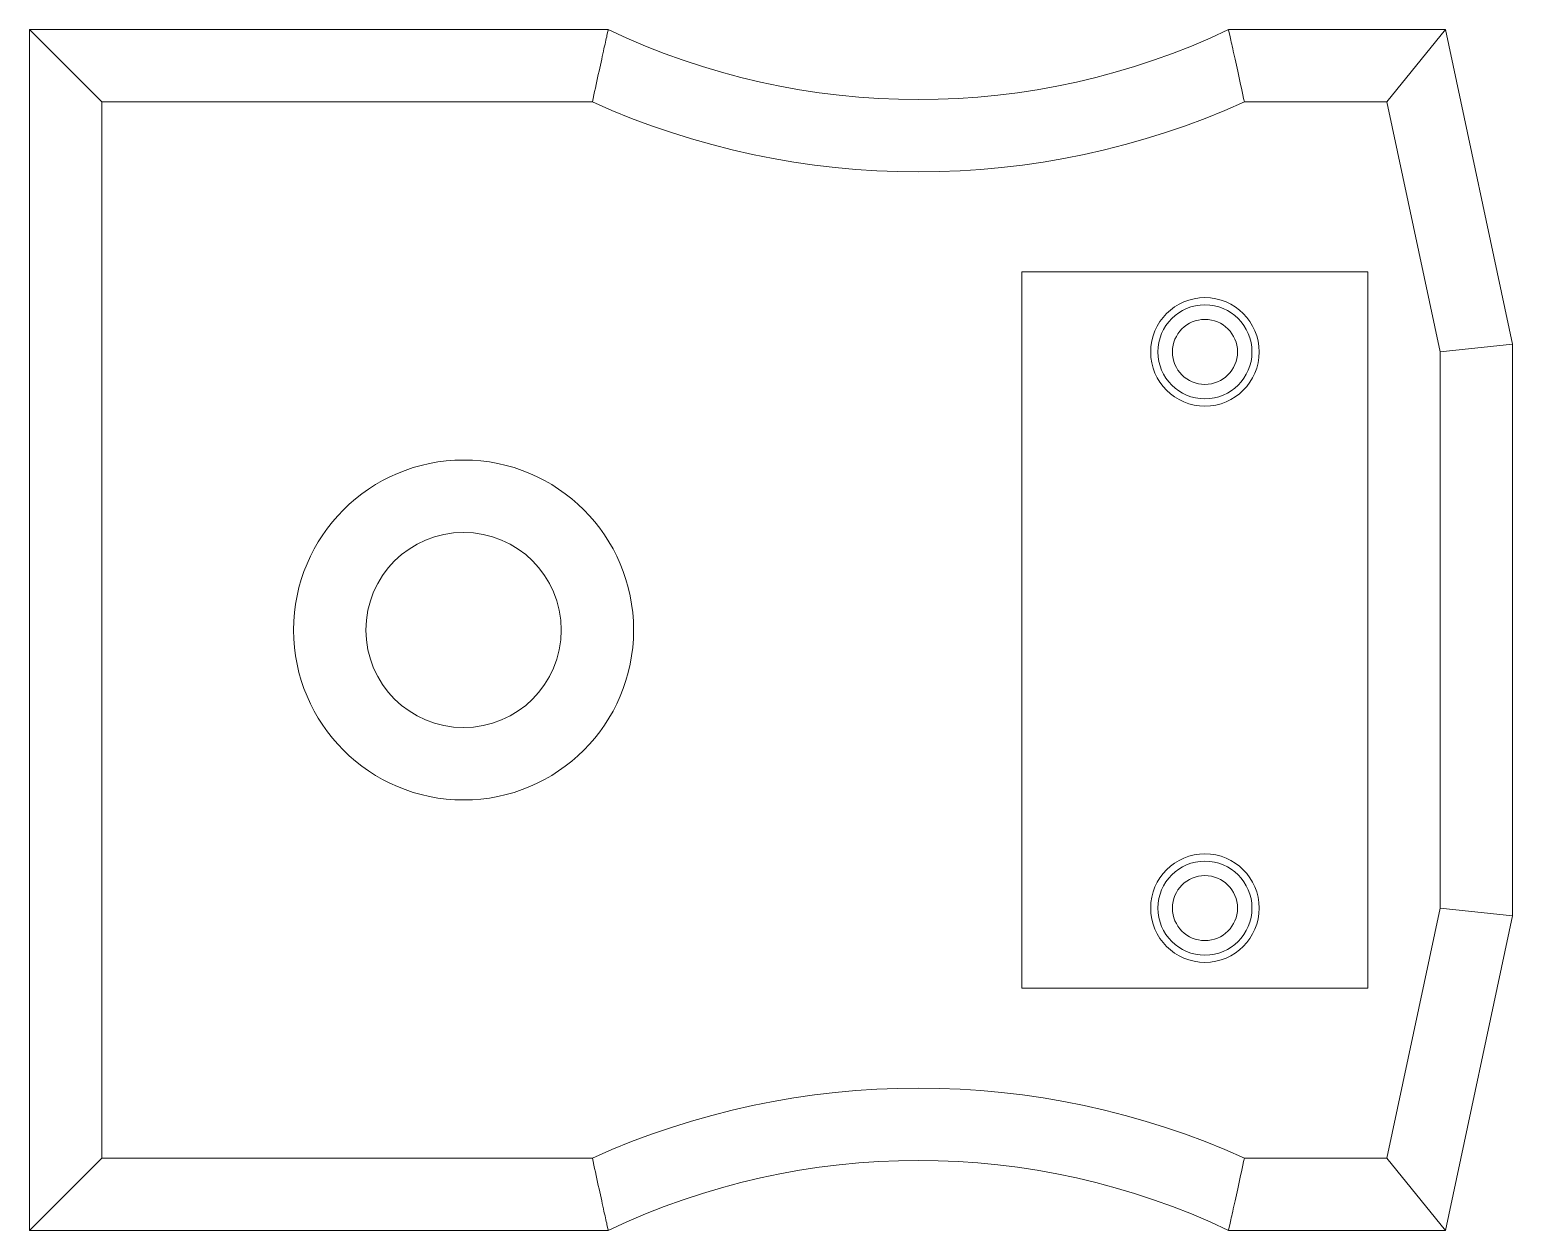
# Model space of a CAD drawing. Header units: millimetres. Extents: x -20.5 to 0, y -8.3 to 8.3.
import ezdxf

# ---------------------------------------------------------------- set-up
doc = ezdxf.new("R2010")
doc.units = ezdxf.units.MM

msp = doc.modelspace()

# ---------------------------------------------------------------- linework, layer by layer
at = {"color": 7, "linetype": 'Continuous', "lineweight": 15}
for p, q in [((-19.5, 7.3), (-20.5, 8.3)), ((-20.5, 8.3), (-12.5, 8.3)), ((-20.5, -8.3), (-20.5, 8.3)), ((-3.925, 8.3), (-0.925, 8.3)), ((-0.925, 8.3), (-1.734, 7.3)), ((-0.925, 8.3), (0, 3.95)), ((-12.72, 7.3), (-19.5, 7.3)), ((-19.5, 7.3), (-19.5, -7.3)), ((-1.734, 7.3), (-3.705, 7.3)), ((-1, 3.845), (-1.734, 7.3)), ((-2, 4.95), (-6.781, 4.95)), ((-6.781, 4.95), (-6.781, -4.95)), ((-2, -4.95), (-2, 4.95)), ((0, 3.95), (-1, 3.845)), ((0, 3.95), (0, -3.95)), ((-1, -3.845), (-1, 3.845)), ((-1.734, -7.3), (-1, -3.845)), ((0, -3.95), (-1, -3.845)), ((0, -3.95), (-0.925, -8.3)), ((-6.781, -4.95), (-2, -4.95)), ((-19.5, -7.3), (-20.5, -8.3)), ((-19.5, -7.3), (-12.72, -7.3)), ((-3.705, -7.3), (-1.734, -7.3)), ((-0.925, -8.3), (-1.734, -7.3)), ((-12.5, -8.3), (-20.5, -8.3)), ((-0.925, -8.3), (-3.925, -8.3))]:
    msp.add_line(p, q, dxfattribs=at)
for centre, radius in [((-4.25, 3.845), 0.75), ((-4.25, 3.845), 0.75), ((-4.25, 3.845), 0.65), ((-4.25, 3.845), 0.45), ((-14.5, 0), 2.35), ((-14.5, 0), 1.35), ((-4.25, -3.845), 0.75), ((-4.25, -3.845), 0.75), ((-4.25, -3.845), 0.65), ((-4.25, -3.845), 0.45)]:
    msp.add_circle(centre, radius, dxfattribs=at)
for centre, radius, start, end in [((-8.212, 17.334), 10, 244.6105, 295.3895), ((-8.212, 17.334), 11, 245.8104, 294.1896), ((-8.212, -17.334), 11, 65.8104, 114.1896), ((-8.212, -17.334), 10, 64.6105, 115.3895)]:
    msp.add_arc(centre, radius, start, end, dxfattribs=at)
for points in [[(-12.5, 8.3), (-12.5, 8.3), (-12.506, 8.273), (-12.529, 8.171), (-12.546, 8.096), (-12.587, 7.911), (-12.611, 7.799), (-12.664, 7.56), (-12.692, 7.429), (-12.72, 7.3)], [(-3.925, 8.3), (-3.925, 8.3), (-3.919, 8.273), (-3.896, 8.171), (-3.879, 8.096), (-3.838, 7.911), (-3.813, 7.799), (-3.761, 7.56), (-3.733, 7.429), (-3.705, 7.3)], [(-12.5, -8.3), (-12.5, -8.3), (-12.506, -8.273), (-12.529, -8.171), (-12.546, -8.096), (-12.587, -7.911), (-12.611, -7.799), (-12.664, -7.56), (-12.692, -7.429), (-12.72, -7.3)], [(-3.925, -8.3), (-3.925, -8.3), (-3.919, -8.273), (-3.896, -8.171), (-3.879, -8.096), (-3.838, -7.911), (-3.813, -7.799), (-3.761, -7.56), (-3.733, -7.429), (-3.705, -7.3)]]:
    msp.add_open_spline(points, degree=3, knots=[0, 0, 0, 0, 0.25, 0.25, 0.5, 0.5, 0.75, 0.75, 1, 1, 1, 1], dxfattribs=at)

doc.saveas('drawing.dxf')
